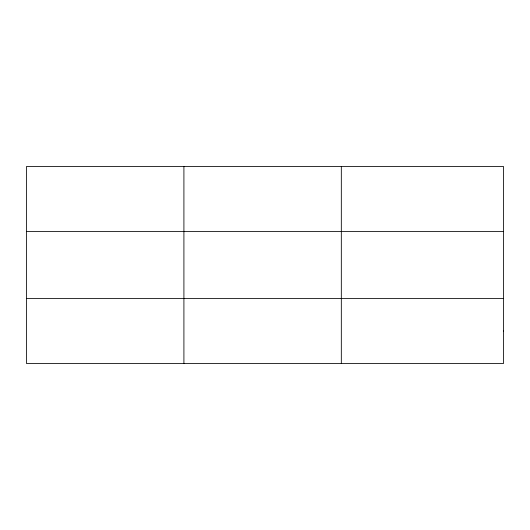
<?xml version="1.0" encoding="UTF-8"?>
<svg xmlns="http://www.w3.org/2000/svg" width="530" height="530" viewBox="0 0 530 530"><rect width="100%" height="100%" fill="white"/><g stroke="black" fill="none" stroke-linecap="round" stroke-linejoin="round"><path stroke-width="0.79" d="M183.91 363.514L183.91 166.486M341.32 363.514L341.32 166.486M26.5 231.504L503.5 231.504M26.5 298.496L503.5 298.496M503.5 331.005L503.5 363.514L26.5 363.514L26.5 166.486L503.5 166.486L503.5 331.005"/></g></svg>
